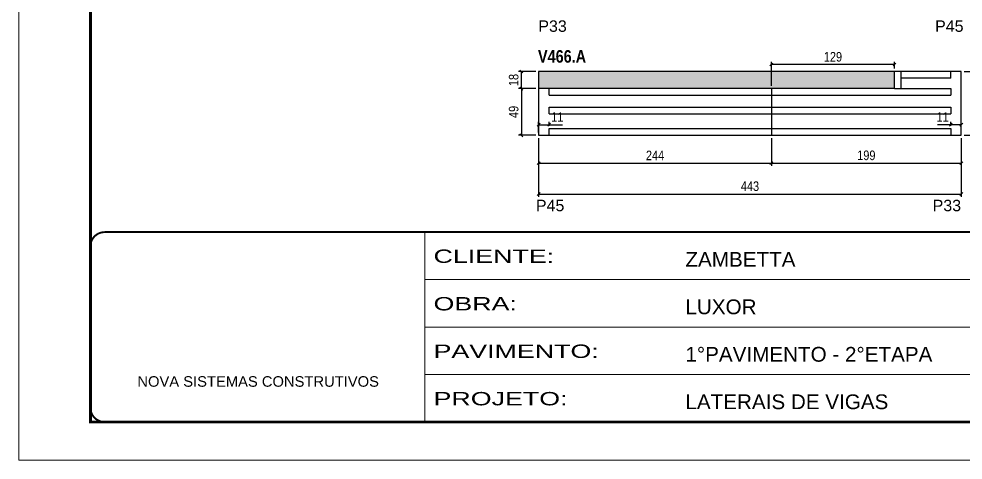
# Model space of a CAD drawing. Extents: x 3309 to 9563, y -2522 to 14608.
# Drawn here: x 3309 to 4299, y 10112 to 10575 of the extents above; entities that cross this region are included whole.
import ezdxf

# ---------------------------------------------------------------- set-up
doc = ezdxf.new("R2010")
doc.units = 0
doc.linetypes.add('CONTINUO', pattern=[0])
doc.linetypes.add('DASHED', pattern=[0.75, 0.5, -0.25])
for name, color, linetype in [('5', 5, 'Continuous'), ('COTA', 241, 'Continuous'), ('NOMENCLATURA', 7, 'Continuous'), ('Painéis', 200, 'Continuous'), ('SARR_2.2x7', 40, 'Continuous')]:
    doc.layers.add(name, color=color, linetype=linetype)
doc.layers.add('Folhas', color=255, linetype='Continuous', lineweight=9)
doc.layers.add('SARRAFO DE PRESSAO', color=251, linetype='DASHED', lineweight=9)
doc.styles.add('ARIAL', font='arial.ttf')
doc.styles.add('COTA TECNICA', font='techl___.ttf', dxfattribs={"height": 10})
doc.styles.get("Standard").update_dxf_attribs({"font": 'arial.ttf'})
doc.styles.add('TECNICA', font='techb___.ttf', dxfattribs={"height": 10})
doc.styles.add('Tecnologia', font='')
doc.styles.get('Tecnologia').set_extended_font_data('Forgotten Futurist')
doc.dimstyles.new('PAINEL', dxfattribs={"dimtxt": 10, "dimasz": 3, "dimexe": 3, "dimexo": 3, "dimgap": 3, "dimtad": 1, "dimdec": 1, "dimzin": 12, "dimdsep": 46, "dimtxsty": 'COTA TECNICA', "dimblk1": 'OBLIQUE', "dimblk2": 'OBLIQUE', "dimsah": 1, "dimcen": 0.9, "dimclrd": 4, "dimclre": 4, "dimclrt": 240, "dimadec": 1, "dimazin": 3, "dimtfac": 1, "dimtdec": 1, "dimtmove": 0, "dimatfit": 3, "dimfxl": 1, "dimtolj": 1, "dimtzin": 12, "dimarcsym": 0})

# ---------------------------------------------------------------- blocks, each defined once
blk = doc.blocks.new('9999999999')
at = {"color": 30, "linetype": 'CONTINUO'}
for p, q in [((98564.56, 34230.21), (98564.56, 34429.45)), ((98564.56, 34379.64), (99583.98, 34379.64)), ((98564.56, 34329.83), (99487.98, 34329.83)), ((98564.56, 34280.02), (99487.98, 34280.02))]:
    blk.add_line(p, q, dxfattribs=at)
at = {"color": 30, "linetype": 'CONTINUO', "const_width": 2}
blk.add_lwpolyline([(99583.98, 34230.21), (99583.98, 34414.45, 0.414214), (99568.98, 34429.45), (98228.98, 34429.45, 0.414214), (98213.98, 34414.45), (98213.98, 34245.21, 0.414214), (98228.98, 34230.21), (99583.98, 34230.21)], format="xyb", dxfattribs=at)
at = {"layer": 'Folhas'}
blk.add_lwpolyline([(98138.98, 34190.21), (99623.98, 34190.21), (99623.98, 35240.21), (98138.98, 35240.21)], close=True, dxfattribs=at)
at = {"layer": 'Folhas', "color": 30, "const_width": 3}
blk.add_lwpolyline([(98213.98, 34230.21), (99583.98, 34230.21), (99583.98, 35200.21), (98213.98, 35200.21)], close=True, dxfattribs=at)
at = {"color": 7, "linetype": 'Continuous', "ltscale": 5, "style": 'ARIAL'}
for s, height, p in [('ZAMBETTA', 15.483, (98837.68, 34393.13)), ('LUXOR', 15.483, (98837.68, 34343.32)), ('1°PAVIMENTO - 2°ETAPA', 15.4829, (98837.68, 34293.51)), ('NOVA SISTEMAS CONSTRUTIVOS', 11.0592, (98263.19, 34267.21)), ('LATERAIS DE VIGAS', 15.4829, (98837.68, 34243.7))]:
    blk.add_text(s, height=height, dxfattribs=at).set_placement(p)
at = {"layer": 'Folhas', "color": 7, "style": 'Tecnologia', "width": 1.5}
for s, p in [('CLIENTE:', (98573.65, 34397.17)), ('OBRA:', (98573.65, 34347.31)), ('PAVIMENTO:', (98573.65, 34297.5)), ('PROJETO:', (98573.65, 34247.69))]:
    blk.add_text(s, height=14, dxfattribs=at).set_placement(p)
blk = doc.blocks.new('_Oblique')
at = {"color": 0, "linetype": 'ByBlock', "lineweight": -2}
blk.add_line((-0.5, -0.5), (0.5, 0.5), dxfattribs=at)
blk = doc.blocks.new('*D353')
at = {"layer": 'COTA', "color": 4, "lineweight": -2, "transparency": 16777216}
for p, q in [((3854.22, 10449.96), (3854.22, 10388.3)), ((4297.22, 10449.96), (4297.22, 10388.3)), ((3854.22, 10391.3), (4297.22, 10391.3))]:
    blk.add_line(p, q, dxfattribs=at)
at = {"layer": 'Defpoints', "color": 0, "transparency": 16777216}
for p in [(3854.22, 10452.96), (4297.22, 10452.96), (4297.22, 10391.3)]:
    blk.add_point(p, dxfattribs=at)
at = {"layer": 'COTA', "color": 4, "lineweight": -2, "transparency": 16777216, "xscale": 3, "yscale": 3, "zscale": 3, "rotation": 180}
blk.add_blockref('_Oblique', (3854.22, 10391.3), dxfattribs=at)
at = {"layer": 'COTA', "color": 4, "lineweight": -2, "transparency": 16777216, "xscale": 3, "yscale": 3, "zscale": 3}
blk.add_blockref('_Oblique', (4297.22, 10391.3), dxfattribs=at)
at = {"layer": 'COTA', "color": 240, "transparency": 16777216, "insert": (4075.72, 10399.52), "char_height": 10, "attachment_point": 5, "style": 'COTA TECNICA'}
blk.add_mtext('\\A1;443', dxfattribs=at)
blk = doc.blocks.new('*D354')
at = {"layer": 'COTA', "color": 4, "lineweight": -2, "transparency": 16777216}
for p, q in [((3854.22, 10449.96), (3854.22, 10420.79)), ((4098.22, 10449.96), (4098.22, 10420.79)), ((3854.22, 10423.79), (4098.22, 10423.79))]:
    blk.add_line(p, q, dxfattribs=at)
at = {"layer": 'Defpoints', "color": 0, "transparency": 16777216}
for p in [(3854.22, 10452.96), (4098.22, 10452.96), (4098.22, 10423.79)]:
    blk.add_point(p, dxfattribs=at)
at = {"layer": 'COTA', "color": 4, "lineweight": -2, "transparency": 16777216, "xscale": 3, "yscale": 3, "zscale": 3, "rotation": 180}
blk.add_blockref('_Oblique', (3854.22, 10423.79), dxfattribs=at)
at = {"layer": 'COTA', "color": 4, "lineweight": -2, "transparency": 16777216, "xscale": 3, "yscale": 3, "zscale": 3}
blk.add_blockref('_Oblique', (4098.22, 10423.79), dxfattribs=at)
at = {"layer": 'COTA', "color": 240, "transparency": 16777216, "insert": (3976.22, 10431.86), "char_height": 10, "attachment_point": 5, "style": 'COTA TECNICA'}
blk.add_mtext('\\A1;244', dxfattribs=at)
blk = doc.blocks.new('*D355')
at = {"layer": 'COTA', "color": 4, "lineweight": -2, "transparency": 16777216}
for p, q in [((4098.22, 10449.96), (4098.22, 10420.79)), ((4297.22, 10449.96), (4297.22, 10420.79)), ((4098.22, 10423.79), (4297.22, 10423.79))]:
    blk.add_line(p, q, dxfattribs=at)
at = {"layer": 'Defpoints', "color": 0, "transparency": 16777216}
for p in [(4098.22, 10452.96), (4297.22, 10452.96), (4297.22, 10423.79)]:
    blk.add_point(p, dxfattribs=at)
at = {"layer": 'COTA', "color": 4, "lineweight": -2, "transparency": 16777216, "xscale": 3, "yscale": 3, "zscale": 3, "rotation": 180}
blk.add_blockref('_Oblique', (4098.22, 10423.79), dxfattribs=at)
at = {"layer": 'COTA', "color": 4, "lineweight": -2, "transparency": 16777216, "xscale": 3, "yscale": 3, "zscale": 3}
blk.add_blockref('_Oblique', (4297.22, 10423.79), dxfattribs=at)
at = {"layer": 'COTA', "color": 240, "transparency": 16777216, "insert": (4197.72, 10431.88), "char_height": 10, "attachment_point": 5, "style": 'COTA TECNICA'}
blk.add_mtext('\\A1;199', dxfattribs=at)
blk = doc.blocks.new('*D356')
at = {"layer": 'COTA', "color": 4, "lineweight": -2, "transparency": 16777216}
for p, q in [((4300.22, 10519.96), (4335.69, 10519.96)), ((4332.69, 10452.96), (4332.69, 10519.96)), ((4300.22, 10452.96), (4335.69, 10452.96))]:
    blk.add_line(p, q, dxfattribs=at)
at = {"layer": 'Defpoints', "color": 0, "transparency": 16777216}
for p in [(4297.22, 10519.96), (4332.69, 10519.96), (4297.22, 10452.96)]:
    blk.add_point(p, dxfattribs=at)
at = {"layer": 'COTA', "color": 4, "lineweight": -2, "transparency": 16777216, "xscale": 3, "yscale": 3, "zscale": 3}
for p, rotation in [((4332.69, 10519.96), 90), ((4332.69, 10452.96), 270)]:
    blk.add_blockref('_Oblique', p, dxfattribs=dict(at, rotation=rotation))
at = {"layer": 'COTA', "color": 240, "transparency": 16777216, "insert": (4324.59, 10486.46), "char_height": 10, "attachment_point": 5, "rotation": 90, "style": 'COTA TECNICA'}
blk.add_mtext('\\A1;67', dxfattribs=at)
blk = doc.blocks.new('*D357')
at = {"layer": 'COTA', "color": 4, "lineweight": -2, "transparency": 16777216}
for p, q in [((4286.22, 10464.05), (4272.14, 10464.05)), ((4286.22, 10462.96), (4286.22, 10467.05)), ((4297.22, 10464.05), (4286.22, 10464.05)), ((4297.22, 10455.96), (4297.22, 10467.05))]:
    blk.add_line(p, q, dxfattribs=at)
at = {"layer": 'Defpoints', "color": 0, "transparency": 16777216}
for p in [(4286.22, 10464.05), (4286.22, 10459.96), (4297.22, 10452.96)]:
    blk.add_point(p, dxfattribs=at)
at = {"layer": 'COTA', "color": 4, "lineweight": -2, "transparency": 16777216, "xscale": 3, "yscale": 3, "zscale": 3, "rotation": 180}
blk.add_blockref('_Oblique', (4286.22, 10464.05), dxfattribs=at)
at = {"layer": 'COTA', "color": 4, "lineweight": -2, "transparency": 16777216, "xscale": 3, "yscale": 3, "zscale": 3}
blk.add_blockref('_Oblique', (4297.22, 10464.05), dxfattribs=at)
at = {"layer": 'COTA', "color": 240, "transparency": 16777216, "insert": (4277.68, 10472.11), "char_height": 10, "attachment_point": 5, "style": 'COTA TECNICA'}
blk.add_mtext('\\A1;11', dxfattribs=at)
blk = doc.blocks.new('*D358')
at = {"layer": 'COTA', "color": 4, "lineweight": -2, "transparency": 16777216}
for p, q in [((3854.22, 10455.96), (3854.22, 10467.05)), ((3854.22, 10464.05), (3865.22, 10464.05)), ((3865.22, 10462.96), (3865.22, 10467.05)), ((3865.22, 10464.05), (3879.31, 10464.05))]:
    blk.add_line(p, q, dxfattribs=at)
at = {"layer": 'Defpoints', "color": 0, "transparency": 16777216}
for p in [(3865.22, 10464.05), (3854.22, 10452.96), (3865.22, 10459.96)]:
    blk.add_point(p, dxfattribs=at)
at = {"layer": 'COTA', "color": 4, "lineweight": -2, "transparency": 16777216, "xscale": 3, "yscale": 3, "zscale": 3, "rotation": 180}
blk.add_blockref('_Oblique', (3854.22, 10464.05), dxfattribs=at)
at = {"layer": 'COTA', "color": 4, "lineweight": -2, "transparency": 16777216, "xscale": 3, "yscale": 3, "zscale": 3}
blk.add_blockref('_Oblique', (3865.22, 10464.05), dxfattribs=at)
at = {"layer": 'COTA', "color": 240, "transparency": 16777216, "insert": (3873.77, 10472.11), "char_height": 10, "attachment_point": 5, "style": 'COTA TECNICA'}
blk.add_mtext('\\A1;11', dxfattribs=at)
blk = doc.blocks.new('*D350')
at = {"layer": 'COTA', "color": 4, "lineweight": -2, "transparency": 16777216}
for p, q in [((3851.22, 10501.96), (3833.15, 10501.96)), ((3836.15, 10501.96), (3836.15, 10452.96)), ((3851.22, 10452.96), (3833.15, 10452.96))]:
    blk.add_line(p, q, dxfattribs=at)
at = {"layer": 'Defpoints', "color": 0, "transparency": 16777216}
for p in [(3854.22, 10501.96), (3836.15, 10452.96), (3854.22, 10452.96)]:
    blk.add_point(p, dxfattribs=at)
at = {"layer": 'COTA', "color": 4, "lineweight": -2, "transparency": 16777216, "xscale": 3, "yscale": 3, "zscale": 3}
for p, rotation in [((3836.15, 10501.96), 90), ((3836.15, 10452.96), 270)]:
    blk.add_blockref('_Oblique', p, dxfattribs=dict(at, rotation=rotation))
at = {"layer": 'COTA', "color": 240, "transparency": 16777216, "insert": (3828.05, 10477.46), "char_height": 10, "attachment_point": 5, "rotation": 90, "style": 'COTA TECNICA'}
blk.add_mtext('\\A1;49', dxfattribs=at)
blk = doc.blocks.new('*D351')
at = {"layer": 'COTA', "color": 4, "lineweight": -2, "transparency": 16777216}
for p, q in [((3851.22, 10519.96), (3833.15, 10519.96)), ((3836.15, 10501.96), (3836.15, 10519.96)), ((3851.22, 10501.96), (3833.15, 10501.96))]:
    blk.add_line(p, q, dxfattribs=at)
at = {"layer": 'Defpoints', "color": 0, "transparency": 16777216}
for p in [(3836.15, 10519.96), (3854.22, 10519.96), (3854.22, 10501.96)]:
    blk.add_point(p, dxfattribs=at)
at = {"layer": 'COTA', "color": 4, "lineweight": -2, "transparency": 16777216, "xscale": 3, "yscale": 3, "zscale": 3}
for p, rotation in [((3836.15, 10519.96), 90), ((3836.15, 10501.96), 270)]:
    blk.add_blockref('_Oblique', p, dxfattribs=dict(at, rotation=rotation))
at = {"layer": 'COTA', "color": 240, "transparency": 16777216, "insert": (3828.06, 10510.96), "char_height": 10, "attachment_point": 5, "rotation": 90, "style": 'COTA TECNICA'}
blk.add_mtext('\\A1;18', dxfattribs=at)
blk = doc.blocks.new('*D352')
at = {"layer": 'COTA', "color": 4, "lineweight": -2, "transparency": 16777216}
for p, q in [((4098.22, 10504.96), (4098.22, 10530.17)), ((4227.22, 10527.17), (4098.22, 10527.17)), ((4227.22, 10522.96), (4227.22, 10530.17))]:
    blk.add_line(p, q, dxfattribs=at)
at = {"layer": 'Defpoints', "color": 0, "transparency": 16777216}
for p in [(4098.22, 10527.17), (4227.22, 10519.96), (4098.22, 10501.96)]:
    blk.add_point(p, dxfattribs=at)
at = {"layer": 'COTA', "color": 4, "lineweight": -2, "transparency": 16777216, "xscale": 3, "yscale": 3, "zscale": 3, "rotation": 180}
blk.add_blockref('_Oblique', (4098.22, 10527.17), dxfattribs=at)
at = {"layer": 'COTA', "color": 4, "lineweight": -2, "transparency": 16777216, "xscale": 3, "yscale": 3, "zscale": 3}
blk.add_blockref('_Oblique', (4227.22, 10527.17), dxfattribs=at)
at = {"layer": 'COTA', "color": 240, "transparency": 16777216, "insert": (4162.72, 10535.26), "char_height": 10, "attachment_point": 5, "style": 'COTA TECNICA'}
blk.add_mtext('\\A1;129', dxfattribs=at)

msp = doc.modelspace()

# ---------------------------------------------------------------- hatches: boundary and pattern name
at = {"layer": 'COTA'}
h = msp.add_hatch(dxfattribs=at)
h.set_pattern_fill('AR-CONC', color=256, scale=0.03)
h.set_pattern_definition([(50, (66.1843, -188.236), (5.46554, -0.4781726), [0.5715, -6.2865]), (355, (66.1843, -188.236), (-1.0573026, 5.7317054), [0.4572, -5.0292175]), (100.451445, (66.64, -188.276), (4.4082374, 5.2535326), [0.4857003, -5.3427073]), (46.1842, (66.184, -186.712), (8.1323712, -1.26127), [0.85725, -9.42975]), (96.63556, (66.862, -186.817), (7.122124, 7.422784), [0.7285507, -8.014068]), (351.18415, (66.184, -186.712), (7.122124, 7.422784), [0.685799, -7.543792]), (21, (66.9463, -187.093), (4.5484317, -3.067956), [0.5715, -6.2865]), (326, (66.9463, -187.093), (1.8540609, 5.525639), [0.4572, -5.0292]), (71.451445, (67.3254, -187.3486), (6.4024926, 2.457683), [0.4857003, -5.342698]), (37.5, (66.1843, -188.236), (0.0926581, 2.53665117), [0, -4.96824, 0, -5.1054, 0, -5.04825]), (7.5, (66.1843, -188.236), (2.0045899, 3.00541724), [0, -2.91084, 0, -4.85394, 0, -1.92405]), (327.5, (64.485, -188.236), (4.06771786, -0.17186232), [0, -1.905, 0, -5.9436, 0, -7.8867]), (317.5, (63.723, -188.236), (4.4438754, 0.7627947), [0, -2.4765, 0, -3.94716, 0, -5.6007])])
h.paths.add_polyline_path([(4227.22, 10501.96), (4227.22, 10519.96), (3854.22, 10519.96), (3854.22, 10501.96)])

# ---------------------------------------------------------------- linework, layer by layer
for p, q in [((4227.22, 10519.96), (3854.22, 10519.96)), ((3854.22, 10519.96), (3854.22, 10501.96)), ((4286.22, 10512.96), (4286.22, 10519.96)), ((4286.22, 10501.96), (4286.22, 10494.96)), ((4286.22, 10482.46), (4286.22, 10475.46)), ((4286.22, 10459.96), (4286.22, 10452.96))]:
    msp.add_line(p, q, dxfattribs=at)
at = {"layer": 'Painéis', "linetype": 'ByBlock'}
for p, q in [((4297.22, 10519.96), (4227.22, 10519.96)), ((4227.22, 10501.96), (4227.22, 10519.96)), ((4297.22, 10452.96), (4297.22, 10519.96)), ((4227.22, 10501.96), (3854.22, 10501.96)), ((3854.22, 10501.96), (3854.22, 10452.96)), ((4098.22, 10501.96), (4098.22, 10452.96)), ((3854.22, 10452.96), (4297.22, 10452.96))]:
    msp.add_line(p, q, dxfattribs=at)
at = {"layer": 'SARR_2.2x7', "linetype": 'Continuous'}
for p, q in [((4234.22, 10501.96), (4234.22, 10519.96)), ((4286.22, 10512.96), (4234.22, 10512.96)), ((3865.22, 10494.96), (3865.22, 10501.96)), ((4227.22, 10501.96), (4286.22, 10501.96)), ((3865.22, 10494.96), (4098.22, 10494.96)), ((4098.22, 10494.96), (4286.22, 10494.96)), ((3865.22, 10475.46), (3865.22, 10482.46)), ((3865.22, 10482.46), (4098.22, 10482.46)), ((4098.22, 10482.46), (4286.22, 10482.46)), ((3865.22, 10475.46), (4098.22, 10475.46)), ((4098.22, 10475.46), (4286.22, 10475.46)), ((3865.22, 10452.96), (3865.22, 10459.96)), ((3865.22, 10459.96), (4098.22, 10459.96)), ((4098.22, 10459.96), (4286.22, 10459.96))]:
    msp.add_line(p, q, dxfattribs=at)

# ---------------------------------------------------------------- block references
at = {"layer": 'SARRAFO DE PRESSAO', "color": 6, "linetype": 'ByBlock'}
msp.add_blockref('9999999999', (-94829.61, -24078.07), dxfattribs=at)

# ---------------------------------------------------------------- texts
at = {"layer": '5', "linetype": 'Continuous'}
for s, rotation, p in [('P33', 0.00004, (3853.88, 10561.52)), ('P45', 0.00004, (4269.78, 10561.52)), ('P45', 359.99996, (3851.35, 10373.29)), ('P33', 359.99996, (4267.21, 10373.29))]:
    msp.add_text(s, height=12, rotation=rotation, dxfattribs=at).set_placement(p)
at = {"layer": 'NOMENCLATURA', "style": 'TECNICA'}
msp.add_text('V466.A', height=13.2, dxfattribs=at).set_placement((3853.51, 10529.15))

# ---------------------------------------------------------------- dimensions: what is measured, and where the dimension line sits
at = {"layer": 'COTA'}
for base, p1, p2, angle, picture, middle in [((4098.22, 10527.17), (4227.22, 10519.96), (4098.22, 10501.96), 180, '*D352', (4162.72, 10535.26)), ((3836.15, 10519.96), (3854.22, 10501.96), (3854.22, 10519.96), 90, '*D351', (3828.06, 10510.96)), ((4332.69, 10519.96), (4297.22, 10452.96), (4297.22, 10519.96), 90, '*D356', (4324.59, 10486.46)), ((3836.15, 10452.96), (3854.22, 10501.96), (3854.22, 10452.96), 90, '*D350', (3828.05, 10477.46)), ((3865.22, 10464.05), (3854.22, 10452.96), (3865.22, 10459.96), 180, '*D358', (3873.77, 10472.11)), ((4286.22, 10464.05), (4297.22, 10452.96), (4286.22, 10459.96), 180, '*D357', (4277.68, 10472.11)), ((4297.22, 10391.3), (3854.22, 10452.96), (4297.22, 10452.96), 180, '*D353', (4075.72, 10399.52))]:
    dim = msp.add_linear_dim(base=base, p1=p1, p2=p2, angle=angle, dimstyle='PAINEL', dxfattribs=at)
    dim.commit()
    dim.dimension.update_dxf_attribs({"geometry": picture, "text_midpoint": middle})
dim = msp.add_linear_dim(base=(4098.22, 10423.79), p1=(3854.22, 10452.96), p2=(4098.22, 10452.96), dimstyle='PAINEL', dxfattribs=at)
dim.commit()
dim.dimension.update_dxf_attribs({"geometry": '*D354', "text_midpoint": (3976.22, 10431.86)})
dim = msp.add_linear_dim(base=(4297.22, 10423.79), p1=(4098.22, 10452.96), p2=(4297.22, 10452.96), dimstyle='PAINEL', override={"dimtmove": 1}, dxfattribs=at)
dim.commit()
dim.dimension.update_dxf_attribs({"geometry": '*D355', "text_midpoint": (4197.72, 10431.88)})

doc.saveas('drawing.dxf')
